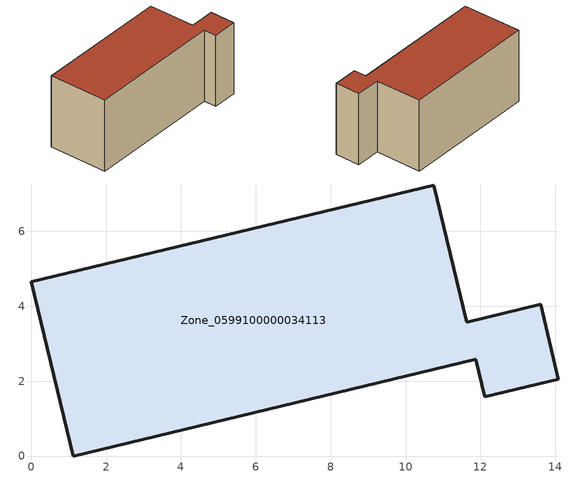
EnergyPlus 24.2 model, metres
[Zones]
Zone_0599100000034113
 floor ground (C_G): 11.87,2.59 1.12,0 0,4.66 10.75,7.24 11.63,3.58 13.61,4.05 14.08,2.05 12.11,1.58 z0
 wall outside (C_F): 10.75,7.24 0,4.66 1.12,0 11.87,2.59 12.11,1.58 14.08,2.05 13.61,4.05 11.63,3.58 10.75,7.24 z0:5.99
 roof outside (C_R): 11.63,3.58 10.75,7.24 0,4.66 1.12,0 11.87,2.59 12.11,1.58 14.08,2.05 13.61,4.05 z5.99
[BUILDING]
Pand.0599100000034113: North Axis=0; Terrain=City; Loads Convergence Tolerance Value=0.04; Temperature Convergence Tolerance Value=0.4; Solar Distribution=FullExterior; Maximum Number of Warmup Days=25; Minimum Number of Warmup Days=1
[Site:Location]
Rotterdam.The.Hague.AP_ZH_NLD Design_Conditions: Latitude=51.96; Longitude=4.45; Time Zone=1; Elevation=-4.5
[SITE:GROUNDTEMPERATURE:BUILDINGSURFACE]
18, 18, 18, 18, 18, 18, 18, 18, 18, 18, 18, 18
[MATERIAL] Thermal Absorptance=0.9; Solar Absorptance=0.7; Visible Absorptance=0.7
Name | Roughness | Thickness | Conductivity | Density | Specific Heat
G.TI.1975-1991 | MediumSmooth | 0.15 | 0.288461 | 540 | 1210
F.TI.1975-1991 | Rough | 0.3 | 0.230769 | 1920 | 840
R.TI.1975-1991 | MediumRough | 0.2 | 0.153846 | 1500 | 1000
[CONSTRUCTION]
C_G: G.TI.1975-1991
C_F: F.TI.1975-1991
C_R: R.TI.1975-1991
[ZONE]
Zone_0599100000034113: Type=1; Multiplier=1; Ceiling Height=Autocalculate; Volume=Autocalculate; Floor Area=autocalculate; Part of Total Floor Area=Yes
[ZONEINFILTRATION:DESIGNFLOWRATE]
Infil_Zone_0599100000034113: Zone or ZoneList or Space or SpaceList=Zone_0599100000034113; Schedule=AlwaysOn; Design Flow Rate Calculation Method=Flow/Area; Flow Rate per Floor Area=0.003; Constant Term Coefficient=1; Temperature Term Coefficient=0; Velocity Term Coefficient=0; Velocity Squared Term Coefficient=0
[HVACTEMPLATE:ZONE:IDEALLOADSAIRSYSTEM]
Zone_0599100000034113: Maximum Heating Supply Air Temperature=50; Minimum Cooling Supply Air Temperature=13; Maximum Heating Supply Air Humidity Ratio=0.0156; Minimum Cooling Supply Air Humidity Ratio=0.0077; Heating Limit=NoLimit; Cooling Limit=NoLimit; Dehumidification Control Type=ConstantSensibleHeatRatio; Cooling Sensible Heat Ratio=0.7; Dehumidification Setpoint=60; Humidification Control Type=None; Humidification Setpoint=30; Outdoor Air Method=None; Outdoor Air Flow Rate per Person=0.00944; Outdoor Air Flow Rate per Zone Floor Area=0; Outdoor Air Flow Rate per Zone=0; Demand Controlled Ventilation Type=None; Outdoor Air Economizer Type=NoEconomizer; Heat Recovery Type=None; Sensible Heat Recovery Effectiveness=0.7; Latent Heat Recovery Effectiveness=0.65
[ZONECONTROL:THERMOSTAT]
ThermostatControl_Zone_0599100000034113: Zone or ZoneList=Zone_0599100000034113; Control Type Schedule=DualSetpointControlType; Control 1=Thermostat_Zone_0599100000034113; Temperature Difference Between Cutout And Setpoint=0
[THERMOSTATSETPOINT:DUALSETPOINT]
Thermostat_Zone_0599100000034113: Heating Setpoint Temperature Schedule=HeatingSetpoint_Zone_0599100000034113; Cooling Setpoint Temperature Schedule=CoolingSetpoint_Zone_0599100000034113
[SCHEDULE:COMPACT]
HeatingSetpoint_Zone_0599100000034113: Through: 12/31, For: AllDays, Until: 24:00, 21
CoolingSetpoint_Zone_0599100000034113: Through: 12/31, For: AllDays, Until: 24:00, 24
DualSetpointControlType: Through: 12/31, For: AllDays, Until: 24:00, 4
AlwaysOn: Through: 12/31, For: AllDays, Until: 24:00, 1
